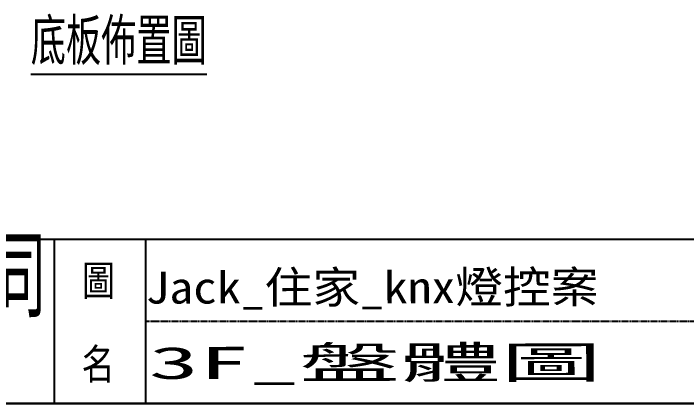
# Model space of a CAD drawing. Header units: millimetres. Extents: x 21506 to 58194, y 6783 to 13041.
# Drawn here: x 23882 to 24613, y 6786 to 7210 of the extents above; entities that cross this region are included whole.
import ezdxf
from ezdxf.enums import TextEntityAlignment as Align

# ---------------------------------------------------------------- set-up
doc = ezdxf.new("R2010")
doc.units = ezdxf.units.MM
doc.linetypes.add('DASH1', pattern=[1.5, 1, -0.5])
doc.layers.add('TEXT', color=11, linetype='Continuous')
doc.styles.add('CHINA', font='ROMANC.SHX', dxfattribs={"width": 0.8, "bigfont": 'stsl.shx'})
doc.styles.add('chineset', font='ds1.shx', dxfattribs={"bigfont": 'chineset.shx'})
doc.styles.get("Standard").update_dxf_attribs({"font": ''})
doc.styles.add('T2', font='simplex', dxfattribs={"bigfont": 'stsl'})
doc.styles.get('Standard').set_extended_font_data('MingLiU')

msp = doc.modelspace()

# ---------------------------------------------------------------- linework, layer by layer
at = {"color": 7}
for p, q in [((21506.09, 6964.751), (25514.516, 6964.752)), ((23925.861, 6964.751), (23925.861, 6786.028)), ((24025.152, 6964.751), (24025.152, 6786.028)), ((21506.09, 6786.027), (25514.516, 6786.028))]:
    msp.add_line(p, q, dxfattribs=at)
at = {"color": 7, "linetype": 'DASH1'}
msp.add_line((24025.152, 6875.39), (24946.974, 6875.39), dxfattribs=at)
msp.add_line((25514.516, 6786.027), (21506.09, 6786.027))

# ---------------------------------------------------------------- texts
at = {"style": 'CHINA', "width": 0.8}
msp.add_text('%%U底板佈置圖', height=50.3513, dxfattribs=at).set_placement((23900.388, 7153.931))
at = {"color": 7, "style": 'T2', "oblique": 360, "width": 1}
msp.add_text('圖', height=37.731, rotation=0.000118, dxfattribs=at).set_placement((23956.021, 6899.394))
at = {"color": 7}
for s, height, width, p, p2 in [('Jack_住家_knx燈控案', 34.78567, 1.000741, (24025.152, 6894.574), (24517.369, 6895.324)), ('3F_盤體圖', 34.7857, 2.112676, (24028.516, 6812.708), (24520.734, 6813.458))]:
    msp.add_text(s, height=height, rotation=0.08732, dxfattribs=dict(at, width=width)).set_placement(p, p2, align=Align.FIT)
at = {"color": 7, "style": 'T2', "width": 1}
msp.add_text('名', height=37.731, rotation=0.000118, dxfattribs=at).set_placement((23955.637, 6808.523))
at = {"layer": 'TEXT', "color": 7, "style": 'chineset', "width": 0.6}
msp.add_text('迅杰智能股份有限公司', height=88.4212, rotation=0.000118, dxfattribs=at).set_placement((23386.656, 6879.083))

doc.saveas('drawing.dxf')
